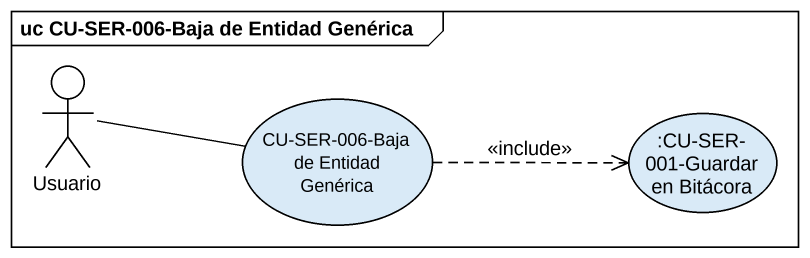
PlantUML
@startuml
mainframe uc CU-SER-006-Baja de Entidad Genérica
actor Usuario
usecase "CU-SER-006-Baja de Entidad Genérica" as CU_SER_006_Baja_de_Entidad
usecase ":CU-SER-001-Guardar en Bitácora" as CU_SER_001_Guardar_en
Usuario -right- CU_SER_006_Baja_de_Entidad
CU_SER_006_Baja_de_Entidad .right.> CU_SER_001_Guardar_en : <<include>>
@enduml
